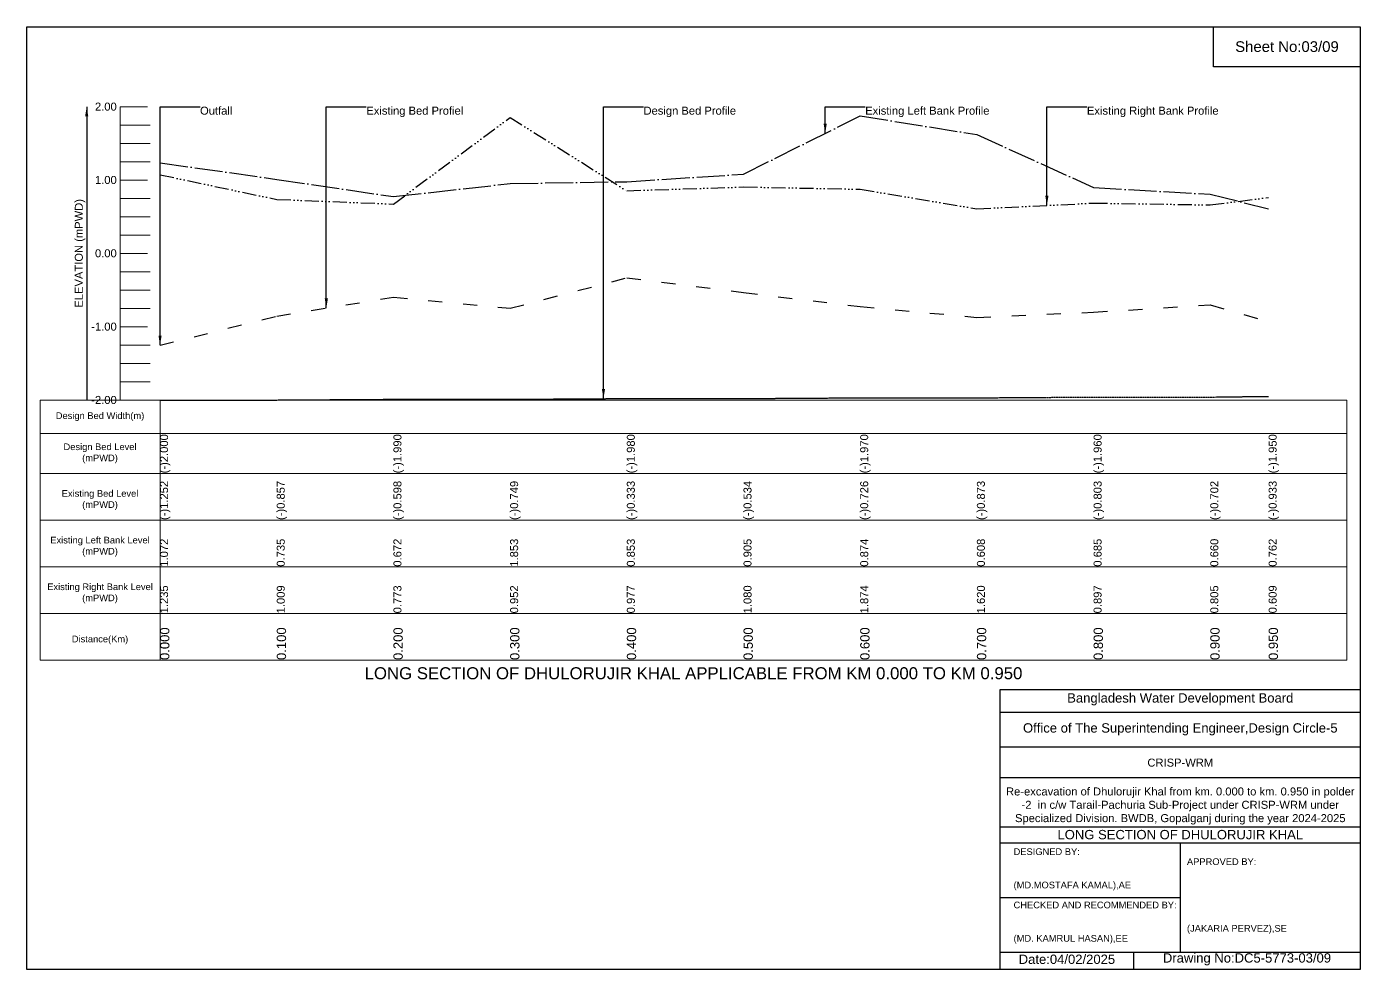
# Model space of a CAD drawing. Header units: inches. Extents: x 91000 to 198000, y -5656 to 7798.
# Drawn here: x 120000 to 128000, y -5656 to 0 of the extents above; entities that cross this region are included whole.
import ezdxf

# ---------------------------------------------------------------- set-up
doc = ezdxf.new("R2010")
doc.units = ezdxf.units.IN
doc.header["$LTSCALE"] = 7
doc.header["$MEASUREMENT"] = 0
for name, pattern in [('ACAD_ISO03W100', [30, 12, -18]), ('ACAD_ISO04W100', [30, 24, -3, 0, -3]), ('ACAD_ISO14W100', [24, 12, -3, 0, -3, 0, -3, 0, -3]), ('CENTER', [2, 1.25, -0.25, 0.25, -0.25])]:
    doc.linetypes.add(name, pattern=pattern)
for name, color, linetype, lineweight in [('Design Bed Level Long Section', 7, 'CENTER', 25), ('Existing Bed Level for Long Section', 7, 'ACAD_ISO03W100', 25), ('Existing Left Bank of Long section', 7, 'ACAD_ISO04W100', 25), ('Existing Right Bank of Long Section', 7, 'ACAD_ISO14W100', 25), ('Long Section Border', 7, 'Continuous', 9), ('Long Section Labels', 7, 'Continuous', 9), ('Vscale for Long Section', 7, 'Continuous', 9)]:
    doc.layers.add(name, color=color, linetype=linetype, lineweight=lineweight)
doc.styles.get("Standard").update_dxf_attribs({"font": 'arial.ttf'})
doc.dimstyles.get("Standard").update_dxf_attribs({"dimtxt": 0.18, "dimasz": 0.18, "dimexe": 0.18, "dimexo": 0.0625, "dimgap": 0.09, "dimtad": 0, "dimtih": 1, "dimtoh": 1, "dimdec": 4, "dimzin": 0, "dimdsep": 46, "dimtxsty": 'Standard', "dimcen": 0.09, "dimadec": 0, "dimazin": 0, "dimtfac": 1, "dimtdec": 4, "dimtofl": 0, "dimtmove": 0, "dimatfit": 3, "dimfxl": 1, "dimtolj": 1, "dimtzin": 0, "dimarcsym": 0})

msp = doc.modelspace()

# ---------------------------------------------------------------- linework, layer by layer
for points in [[(120000, 0), (128000, 0), (128000, -5656), (120000, -5656)], [(127120, 0), (128000, 0), (128000, -240), (127120, -240)]]:
    msp.add_lwpolyline(points, close=True)
for points in [[(125840, -5656), (125840, -3976), (128000, -3976)], [(125840, -4112), (128000, -4112)], [(125840, -4320), (128000, -4320)], [(125840, -4504), (128000, -4504)], [(125840, -4800), (128000, -4800)], [(125840, -4896), (128000, -4896)], [(126920, -4896), (126920, -5552)], [(125840, -5224), (126920, -5224)], [(125840, -5552), (128000, -5552)], [(126640, -5552), (126640, -5656)]]:
    msp.add_lwpolyline(points)
at = {"layer": 'Design Bed Level Long Section'}
msp.add_lwpolyline([(120800, -2240), (121500, -2240), (122200, -2235.6), (122900, -2235.6), (123600, -2231.2), (124300, -2231.2), (125000, -2226.8), (125700, -2226.8), (126400, -2222.4), (127100, -2222.4), (127450, -2218)], dxfattribs=at)
at = {"layer": 'Existing Bed Level for Long Section'}
msp.add_lwpolyline([(120800, -1910.9), (121500, -1737.1), (122200, -1623.1), (122900, -1689.6), (123600, -1506.5), (124300, -1595), (125000, -1679.4), (125700, -1744.1), (126400, -1713.3), (127100, -1668.9), (127450, -1770.5)], dxfattribs=at)
at = {"layer": 'Existing Left Bank of Long section'}
msp.add_lwpolyline([(120800, -816.6), (121500, -916), (122200, -1019.9), (122900, -941.1), (123600, -930.1), (124300, -884.8), (125000, -535.4), (125700, -647.2), (126400, -965.3), (127100, -1005.8), (127450, -1092)], dxfattribs=at)
at = {"layer": 'Existing Right Bank of Long Section'}
msp.add_lwpolyline([(120800, -888.3), (121500, -1036.6), (122200, -1064.3), (122900, -544.7), (123600, -984.7), (124300, -961.8), (125000, -975.4), (125700, -1092.5), (126400, -1058.6), (127100, -1069.6), (127450, -1024.7)], dxfattribs=at)
at = {"layer": 'Long Section Border'}
msp.add_lwpolyline([(120080, -2240), (127920, -2240), (127920, -3800), (120080, -3800)], close=True, dxfattribs=at)
for points in [[(120800, -2240), (120800, -3800)], [(120080, -2440), (127920, -2440)], [(120080, -2680), (127920, -2680)], [(120080, -2960), (127920, -2960)], [(120080, -3240), (127920, -3240)], [(120080, -3520), (127920, -3520)]]:
    msp.add_lwpolyline(points, dxfattribs=at)
at = {"layer": 'Vscale for Long Section'}
for points in [[(120560, -2240), (120560, -1800), (120560, -1360), (120560, -920), (120560, -480)], [(120560, -480), (120725.7, -480)], [(120560, -590), (120741.7, -590)], [(120560, -700), (120741.7, -700)], [(120560, -810), (120741.7, -810)], [(120560, -920), (120725.7, -920)], [(120560, -1030), (120741.7, -1030)], [(120560, -1140), (120741.7, -1140)], [(120560, -1250), (120741.7, -1250)], [(120560, -1360), (120725.7, -1360)], [(120560, -1470), (120741.7, -1470)], [(120560, -1580), (120741.7, -1580)], [(120560, -1690), (120741.7, -1690)], [(120560, -1800), (120725.7, -1800)], [(120560, -1910), (120741.7, -1910)], [(120560, -2020), (120741.7, -2020)], [(120560, -2130), (120741.7, -2130)], [(120560, -2240), (120725.7, -2240)]]:
    msp.add_lwpolyline(points, dxfattribs=at)

# ---------------------------------------------------------------- texts
at = {"attachment_point": 5}
for s, insert, char_height in [('Sheet No:03/09', (127560, -120), 64), ('Bangladesh Water Development Board', (126920, -4036), 56), ('Office of The Superintending Engineer,Design Circle-5', (126920, -4216), 56)]:
    msp.add_mtext(s, dxfattribs=dict(at, insert=insert, char_height=char_height))
for s, insert, char_height, width, attachment_point in [('CRISP-WRM', (126920, -4416), 48, 2240, 5), ('Re-excavation of Dhulorujir Khal from km. 0.000 to km. 0.950 in polder -2  in c/w Tarail-Pachuria Sub-Project under CRISP-WRM under Specialized Division. BWDB, Gopalganj during the year 2024-2025', (126920, -4676), 48, 2160, 5), ('LONG SECTION OF DHULORUJIR KHAL', (126920, -4848), 56, 2240, 5), ('DESIGNED BY:^J^J^J(MD.MOSTAFA KAMAL),AE', (125920, -5056), 40, 1120, 4), ('APPROVED BY:^J^J^J^J^J^J(JAKARIA PERVEZ),SE', (126960, -5216), 40, 1120, 4), ('CHECKED AND RECOMMENDED BY:^J^J^J(MD. KAMRUL HASAN),EE', (125920, -5376), 40, 1120, 4), ('Date:04/02/2025', (126240, -5596), 56, 1120, 5), ('Drawing No:DC5-5773-03/09', (127320, -5596), 56, 1760, 5)]:
    msp.add_mtext(s, dxfattribs=dict(insert=insert, char_height=char_height, width=width, attachment_point=attachment_point))
at = {"layer": 'Long Section Border', "attachment_point": 5}
for s, insert, char_height in [('Design Bed Width(m)', (120440, -2340), 40), ('Design Bed Level^J(mPWD)', (120440, -2560), 40), ('Existing Bed Level^J(mPWD)', (120440, -2840), 40), ('Existing Left Bank Level^J(mPWD)', (120440, -3120), 40), ('Existing Right Bank Level^J(mPWD)', (120440, -3400), 40), ('Distance(Km)', (120440, -3680), 40), ('LONG SECTION OF DHULORUJIR KHAL APPLICABLE FROM KM 0.000 TO KM 0.950', (124000, -3880), 72)]:
    msp.add_mtext(s, dxfattribs=dict(at, insert=insert, char_height=char_height))
at = {"layer": 'Long Section Labels', "char_height": 48, "attachment_point": 1}
for s, insert in [('Outfall', (121040, -480)), ('Existing Bed Profiel', (122037.5, -480)), ('Design Bed Profile', (123700, -480)), ('Existing Left Bank Profile', (125030, -480)), ('Existing Right Bank Profile', (126359.9, -480))]:
    msp.add_mtext(s, dxfattribs=dict(at, insert=insert))
at = {"layer": 'Vscale for Long Section', "char_height": 48, "attachment_point": 6}
for s, insert in [('2.00', (120540.3, -480)), ('1.00', (120540.3, -920)), ('0.00', (120540.3, -1360)), ('-1.00', (120540.3, -1800)), ('-2.00', (120540.3, -2240))]:
    msp.add_mtext(s, dxfattribs=dict(at, insert=insert))
at = {"layer": 'Vscale for Long Section', "rotation": 90}
for s, insert, char_height, attachment_point in [('ELEVATION (mPWD)', (120320, -1360), 48, 5), ('(-)2.000', (120800, -2680), 48, 1), ('(-)2.000', (120800, -2680), 48, 1), ('(-)1.990', (122200, -2680), 48, 1), ('(-)1.990', (122200, -2680), 48, 1), ('(-)1.980', (123600, -2680), 48, 1), ('(-)1.980', (123600, -2680), 48, 1), ('(-)1.970', (125000, -2680), 48, 1), ('(-)1.970', (125000, -2680), 48, 1), ('(-)1.960', (126400, -2680), 48, 1), ('(-)1.960', (126400, -2680), 48, 1), ('(-)1.950', (127450, -2680), 48, 1), ('(-)1.252', (120800, -2960), 48, 1), ('(-)0.857', (121500, -2960), 48, 1), ('(-)0.598', (122200, -2960), 48, 1), ('(-)0.749', (122900, -2960), 48, 1), ('(-)0.333', (123600, -2960), 48, 1), ('(-)0.534', (124300, -2960), 48, 1), ('(-)0.726', (125000, -2960), 48, 1), ('(-)0.873', (125700, -2960), 48, 1), ('(-)0.803', (126400, -2960), 48, 1), ('(-)0.702', (127100, -2960), 48, 1), ('(-)0.933', (127450, -2960), 48, 1), ('1.072', (120800, -3240), 48, 1), ('0.735', (121500, -3240), 48, 1), ('0.672', (122200, -3240), 48, 1), ('1.853', (122900, -3240), 48, 1), ('0.853', (123600, -3240), 48, 1), ('0.905', (124300, -3240), 48, 1), ('0.874', (125000, -3240), 48, 1), ('0.608', (125700, -3240), 48, 1), ('0.685', (126400, -3240), 48, 1), ('0.660', (127100, -3240), 48, 1), ('0.762', (127450, -3240), 48, 1), ('1.235', (120800, -3520), 48, 1), ('1.009', (121500, -3520), 48, 1), ('0.773', (122200, -3520), 48, 1), ('0.952', (122900, -3520), 48, 1), ('0.977', (123600, -3520), 48, 1), ('1.080', (124300, -3520), 48, 1), ('1.874', (125000, -3520), 48, 1), ('1.620', (125700, -3520), 48, 1), ('0.897', (126400, -3520), 48, 1), ('0.805', (127100, -3520), 48, 1), ('0.609', (127450, -3520), 48, 1), ('0.000', (120800, -3800), 56, 1), ('0.100', (121500, -3800), 56, 1), ('0.200', (122200, -3800), 56, 1), ('0.300', (122900, -3800), 56, 1), ('0.400', (123600, -3800), 56, 1), ('0.500', (124300, -3800), 56, 1), ('0.600', (125000, -3800), 56, 1), ('0.700', (125700, -3800), 56, 1), ('0.800', (126400, -3800), 56, 1), ('0.900', (127100, -3800), 56, 1), ('0.950', (127450, -3800), 56, 1)]:
    msp.add_mtext(s, dxfattribs=dict(at, insert=insert, char_height=char_height, attachment_point=attachment_point))

# ---------------------------------------------------------------- leaders
at = {"layer": 'Long Section Labels', "annotation_type": 0, "has_hookline": 1, "hookline_direction": 0}
for points, text_width in [([(120800, -1910.9), (120800, -480), (121039.9, -480)], 185.8), ([(121797.5, -1688.6), (121797.5, -480), (122037.4, -480)], 571.4), ([(123460, -2232.1), (123460, -480), (123699.9, -480)], 547.4), ([(124790, -640.3), (124790, -480), (125029.9, -480)], 737.4), ([(126119.9, -1072.2), (126119.9, -480), (126359.8, -480)], 782)]:
    msp.add_leader(points, dimstyle='Standard', override={"dimasz": 57.6}, dxfattribs=dict(at, text_width=text_width))
at = {"layer": 'Vscale for Long Section'}
msp.add_leader([(120360, -480), (120360, -2240)], dimstyle='Standard', override={"dimasz": 57.6}, dxfattribs=at)

doc.saveas('drawing.dxf')
